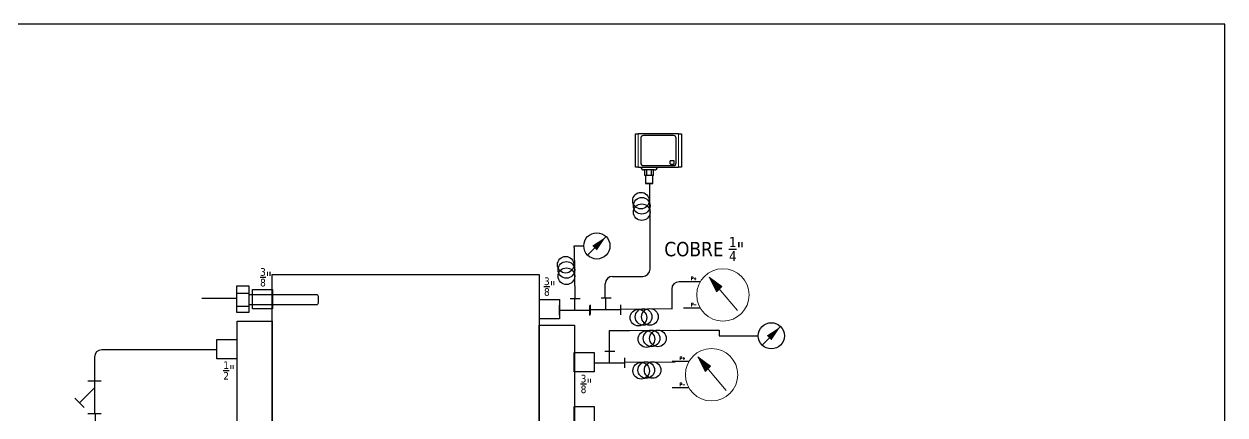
# Model space of a CAD drawing. Header units: millimetres. Extents: x -66 to 265, y 10 to 221.
# Drawn here: x 66.9 to 265, y 140.5 to 205 of the extents above; entities that cross this region are included whole.
import ezdxf
from ezdxf.enums import TextEntityAlignment as Align

# ---------------------------------------------------------------- set-up
doc = ezdxf.new("R2010")
doc.units = ezdxf.units.MM
doc.linetypes.add('PHANTOM', pattern=[12.7, 6.35, -1.27, 1.27, -1.27, 1.27, -1.27])
for name, color, linetype in [('SYMS', 7, 'Continuous'), ('TERMS', 123, 'Continuous'), ('WIRENO', 250, 'Continuous'), ('WIRES', 7, 'Continuous')]:
    doc.layers.add(name, color=color, linetype=linetype)
doc.styles.get("Standard").update_dxf_attribs({"font": 'tahoma.ttf'})
doc.styles.add('WD', font='romans.shx')

# ---------------------------------------------------------------- blocks, each defined once
blk = doc.blocks.new('Tanque')
at = {"layer": 'WIRENO'}
blk.add_lwpolyline([(121.01, 167.62), (157.71, 167.62), (157.71, 121.62, -0.414214), (154.71, 118.62), (124.01, 118.62, -0.414214), (121.01, 121.62)], format="xyb", close=True, dxfattribs=at)
for points in [[(118.28, 165.56), (121.03, 165.56), (121.03, 162.92), (118.28, 162.92)], [(157.73, 164.19), (160.48, 164.19), (160.48, 161.55), (157.73, 161.55)], [(121.01, 126.92), (116.19, 126.92), (116.19, 161.19), (121.01, 161.19)], [(162.54, 126.38), (157.71, 126.38), (157.71, 160.66), (162.54, 160.66)], [(113.41, 158.69), (116.16, 158.69), (116.16, 156.05), (113.41, 156.05)], [(162.49, 156.9), (165.24, 156.9), (165.24, 154.25), (162.49, 154.25)], [(162.49, 149.5), (165.24, 149.5), (165.24, 146.85), (162.49, 146.85)], [(113.41, 131.53), (116.16, 131.53), (116.16, 128.88), (113.41, 128.88)], [(118.28, 125.5), (121.03, 125.5), (121.03, 122.86), (118.28, 122.86)], [(127.8, 118.63), (130.55, 118.63), (130.55, 115.99), (127.8, 115.99)], [(137.21, 118.63), (139.96, 118.63), (139.96, 115.99), (137.21, 115.99)], [(148.1, 118.63), (150.85, 118.63), (150.85, 115.99), (148.1, 115.99)]]:
    blk.add_lwpolyline(points, close=True, dxfattribs=at)
at = {"layer": 'WIRENO', "char_height": 1.5, "attachment_point": 1}
for s, insert in [('\\A1;{\\H0.7x;\\S3/8;}"', (119.34, 168.5)), ('\\A1;{\\H0.7x;\\S3/8;}"', (158.36, 167.22)), ('\\A1;{\\H0.7x;\\S1/2;}"', (114.28, 155.69)), ('\\A1;{\\H0.7x;\\S3/8;}"', (163.4, 153.84)), ('\\A1;{\\H0.7x;\\S1/2;}"', (163.26, 146.42)), ('\\A1;{\\H0.7x;\\S1/2;}"', (114.41, 134.23)), ('\\A1;{\\H0.7x;\\S1/2;}"', (119.29, 122.45)), ('\\A1;{\\H0.7x;\\S1/2;}"', (126.16, 118.41)), ('\\A1;{\\H0.7x;\\S1/2;}"', (135.56, 118.58)), ('\\A1;{\\H0.7x;\\S1/2;}"', (146.37, 118.41))]:
    blk.add_mtext_dynamic_manual_height_columns(s, width=15.0949, gutter_width=12.35, heights=[0], dxfattribs=dict(at, insert=insert))
blk = doc.blocks.new('TNueva')
at = {"layer": 'WIRENO'}
for p, q in [((225.17, 74.25), (225.17, 75.16)), ((227.06, 75.75), (226.14, 75.75)), ((226.56, 74.71), (226.56, 75.74)), ((227.95, 74.23), (227.95, 75.15)), ((225.18, 74.71), (227.93, 74.71))]:
    blk.add_line(p, q, dxfattribs=at)
blk = doc.blocks.new('HME1_PRESS_M')
blk.add_line((0.036, -0.088), (0.213, 0.089))
blk.add_circle((0.125, 0), 0.125)
blk.add_solid([(0.082, 0.002), (0.126, -0.042), (0.213, 0.089)])
at = {"style": 'WD', "width": 0.7}
for tag, p in [('INST', (0.125, 0.5)), ('LOC', (0.125, 0.344)), ('TAG1', (0.125, 0.188)), ('DESC1', (0.125, -0.344)), ('DESC2', (0.125, -0.5)), ('DESC3', (0.125, -0.656)), ('WDTAGALT', (0.125, -0.812))]:
    blk.add_attdef(tag, text='', height=0.125, dxfattribs=at).set_placement(p, align=Align.CENTER)
blk.add_attdef('TERM01', text='', height=0.0625, dxfattribs=at).set_placement((-0.032, 0.031), align=Align.RIGHT)
at = {"style": 'WD'}
for tag, p, height, flags in [('X4TERM01', (0, 0), 0.005, 1), ('WDTYPE', (0.062, 0.062), 0.01, 1), ('WDBLKNAM', (0.134, 0.001), 0.01, 9), ('X1TERM02', (0.248, 0), 0.005, 1), ('FAMILY', (0.13, -0.035), 0.01, 9)]:
    blk.add_attdef(tag, p, '', height=height, dxfattribs=dict(at, flags=flags))
at = {"style": 'WD', "width": 0.7}
for tag, p, height in [('TERM02', (0.28, 0.031), 0.0625), ('RATING1', (0.281, -0.188), 0.125)]:
    blk.add_attdef(tag, p, '', height=height, dxfattribs=at)
at = {"style": 'WD'}
blk.add_attdef('XREF', text='', height=0.0625, dxfattribs=at).set_placement((-0.031, -0.125), align=Align.RIGHT)
at = {"linetype": 'Continuous', "style": 'WD', "flags": 9}
for tag, p in [('MFG', (0.128, -0.085)), ('ASSYCODE', (0.13, -0.103)), ('CAT', (0.13, -0.066))]:
    blk.add_attdef(tag, p, '', height=0.01, dxfattribs=at)
blk = doc.blocks.new('HST1_STRAINER_Y_TYPE')
at = {"ltscale": 3.2258}
for p, q in [((0, 0.125), (0, -0.125)), ((0.625, 0.125), (0.625, -0.125)), ((0, 0), (0.625, 0)), ((0.125, 0), (0.412, -0.287)), ((0.324, -0.376), (0.501, -0.199))]:
    blk.add_line(p, q, dxfattribs=at)
at = {"style": 'WD', "flags": 1}
for tag, height, p in [('INST', 0.125, (0.33, 0.71)), ('TAG1', 0.125, (0.324, 0.34)), ('LOC', 0.125, (0.306, 0.549)), ('FAMILY', 0.01, (1.09, 0.044)), ('CAT', 0.01, (1.09, -0.001)), ('WDTYPE', 0.01, (1.102, -0.093)), ('MFG', 0.01, (1.092, -0.032)), ('ASSYCODE', 0.01, (1.12, -0.061))]:
    blk.add_attdef(tag, text='', height=height, dxfattribs=at).set_placement(p, align=Align.CENTER)
at = {"style": 'WD'}
for tag, height, p in [('WDTAGALT', 0.125, (0.035, 0.2)), ('TERM01', 0.0625, (-0.024, 0.018))]:
    blk.add_attdef(tag, text='', height=height, dxfattribs=at).set_placement(p, align=Align.RIGHT)
for tag, p, height in [('RATING1', (0.6, 0.18), 0.125), ('X4TERM01', (0, 0), 0.005), ('X1TERM03', (0.625, 0), 0.005), ('TERM03', (0.632, 0.013), 0.0625), ('DESC1', (-0.666, -0.258), 0.125), ('DESC2', (-0.666, -0.442), 0.125), ('X8TERM02', (0.412, -0.287), 0.005), ('TERM02', (0.447, -0.365), 0.0625), ('DESC3', (-0.666, -0.632), 0.125)]:
    blk.add_attdef(tag, p, '', height=height, dxfattribs=at)
blk.add_attdef('XREF', text='', height=0.0625, rotation=0.0625, dxfattribs=at).set_placement((0.649, -0.434), align=Align.TOP_CENTER)
blk = doc.blocks.new('ColaMarrano')
at = {"layer": 'WIRENO'}
blk.add_line((96.3, 200.92), (96.42, 188.45), dxfattribs=at)
for centre in [(94.22, 196.73), (94.4, 195.47), (94.4, 193.92)]:
    blk.add_circle(centre, 2.03, dxfattribs=at)
blk = doc.blocks.new('HMT1_DIFFERENTIAL_PRESSURE_GAUGE')
blk.add_hatch(color=7).paths.add_polyline_path([(-0.26, 0.34), (-0.12, 0.06), (-0.02, 0.16)])
for p, q in [((-0.437, 0.25), (-0.75, 0.25)), ((-0.437, -0.25), (-0.75, -0.25))]:
    blk.add_line(p, q)
at = {"color": 7, "linetype": 'Continuous', "lineweight": 0, "ltscale": 645.15999}
for p, q in [((-0.26, 0.34), (0.28, -0.3)), ((-0.26, 0.34), (-0.12, 0.06)), ((-0.26, 0.34), (-0.02, 0.16)), ((-0.12, 0.06), (-0.02, 0.16))]:
    blk.add_line(p, q, dxfattribs=at)
at = {"color": 255, "linetype": 'Continuous', "lineweight": 0, "ltscale": 25.4, "flags": 128}
blk.add_lwpolyline([(-0.26, 0.34), (-0.12, 0.06), (-0.02, 0.16)], close=True, dxfattribs=at)
at = {"color": 7, "linetype": 'Continuous', "lineweight": 0, "ltscale": 645.15999}
blk.add_circle((0, 0), 0.5, dxfattribs=at)
at = {"style": 'WD', "width": 0.7}
for tag, p in [('INST', (-0.01, 0.781)), ('LOC', (-0.01, 0.656)), ('TAG1', (-0.01, 0.531)), ('DESC1', (0.021, -0.625)), ('DESC2', (0.021, -0.75)), ('WDTAGALT', (0.021, -1)), ('DESC3', (0.021, -0.875))]:
    blk.add_attdef(tag, text='', height=0.0938, dxfattribs=at).set_placement(p, align=Align.CENTER)
at = {"style": 'WD'}
for tag, p, height, flags in [('X4TERM01', (-0.75, 0.25), 0.005, 1), ('X1TERM03', (0.5, 0), 0.005, 1), ('WDBLKNAM', (-0.209, -0.188), 0.01, 9), ('FAMILY', (-0.208, -0.062), 0.01, 9), ('X4TERM02', (-0.75, -0.25), 0.005, 1)]:
    blk.add_attdef(tag, p, '', height=height, dxfattribs=dict(at, flags=flags))
at = {"style": 'WD', "width": 0.7}
for tag, p in [('TERM01', (-0.5, 0.281)), ('TERM02', (-0.5, -0.219))]:
    blk.add_attdef(tag, text='', height=0.0625, dxfattribs=at).set_placement(p, align=Align.RIGHT)
for tag, p, height in [('TERM03', (0.531, 0.031), 0.0625), ('RATING1', (0.469, -0.375), 0.0938)]:
    blk.add_attdef(tag, p, '', height=height, dxfattribs=at)
at = {"linetype": 'Continuous', "style": 'WD', "flags": 9}
for tag, p in [('ASSYCODE', (-0.208, -0.156)), ('CAT', (-0.208, -0.094)), ('MFG', (-0.208, -0.125))]:
    blk.add_attdef(tag, p, '', height=0.01, dxfattribs=at)
at = {"style": 'WD'}
blk.add_attdef('XREF', text='', height=0.0625, dxfattribs=at).set_placement((-0.438, -0.406), align=Align.RIGHT)
at = {"flags": 1}
blk.add_attdef('WDTYPE', (-0.219, -0.25), '', height=0.01, dxfattribs=at)
blk = doc.blocks.new('presostato')
at = {"color": 7, "linetype": 'Continuous', "lineweight": 25}
for p, q in [((96.68, 85.74), (96.68, 90.32)), ((96.68, 90.32), (97.05, 90.32)), ((102.6, 90.32), (97.05, 90.32)), ((97.39, 89.72), (97.39, 86.34)), ((101.89, 90.09), (97.77, 90.09)), ((102.27, 86.34), (102.27, 89.72)), ((102.6, 90.32), (102.98, 90.32)), ((102.98, 90.32), (102.98, 85.74)), ((97.77, 85.97), (101.89, 85.97)), ((101.4, 86.55), (101.4, 86.25)), ((101.93, 86.63), (101.48, 86.63)), ((101.48, 86.18), (101.93, 86.18)), ((102, 86.25), (102, 86.55)), ((97.05, 85.74), (96.68, 85.74)), ((97.05, 85.74), (102.6, 85.74)), ((99.3, 85.37), (97.8, 85.37)), ((97.94, 84.62), (97.94, 85.37)), ((98.24, 84.62), (97.94, 84.62)), ((98.06, 84.62), (98.06, 83.53)), ((98.24, 84.62), (98.24, 85.37)), ((98.86, 84.62), (98.24, 84.62)), ((98.86, 84.62), (98.86, 85.37)), ((99.17, 84.62), (98.86, 84.62)), ((99.05, 83.53), (99.05, 84.62)), ((99.17, 84.62), (99.17, 85.37)), ((102.98, 85.74), (102.6, 85.74)), ((98.06, 83.53), (98.1, 83.49)), ((98.06, 83.53), (99.05, 83.53)), ((99.01, 83.49), (98.1, 83.49)), ((99.01, 83.49), (99.05, 83.53))]:
    blk.add_line(p, q, dxfattribs=at)
at = {"color": 8, "linetype": 'PHANTOM', "lineweight": 18}
for p, q in [((97.05, 90.32), (97.05, 85.74)), ((102.6, 85.74), (102.6, 90.32))]:
    blk.add_line(p, q, dxfattribs=at)
at = {"color": 7, "linetype": 'Continuous', "lineweight": 18}
for p, q in [((98.1, 83.49), (98.1, 84.62)), ((99.01, 83.49), (99.01, 84.62))]:
    blk.add_line(p, q, dxfattribs=at)
at = {"color": 7, "linetype": 'Continuous', "lineweight": 25}
for centre, radius, start, end in [((97.77, 89.72), 0.375, 90, 180), ((101.89, 89.72), 0.375, 0, 90), ((97.77, 86.34), 0.375, 180, 270), ((101.48, 86.55), 0.075, 90, 180), ((101.48, 86.25), 0.075, 180, 270), ((101.89, 86.34), 0.375, 270, 0), ((101.93, 86.55), 0.075, 0, 90), ((101.93, 86.25), 0.075, 270, 0), ((97.8, 85.74), 0.375, 180, 270), ((99.3, 85.74), 0.375, 270, 0)]:
    blk.add_arc(centre, radius, start, end, dxfattribs=at)
blk = doc.blocks.new('PT100')
at = {"layer": 'WIRENO'}
for p, q in [((92, 59.72), (95.38, 59.72)), ((92.1, 58.19), (82.46, 58.19)), ((92, 56.1), (95.38, 56.1))]:
    blk.add_line(p, q, dxfattribs=at)
blk.add_lwpolyline([(95.5, 61.6), (92, 61.6), (92, 54.47), (95.5, 54.47)], close=True, dxfattribs=at)
blk.add_lwpolyline([(95.5, 59.35), (113.92, 59.35, -0.414214), (114.42, 58.85), (114.42, 56.97, -0.414214), (113.92, 56.47), (95.5, 56.47)], format="xyb", close=True, dxfattribs=at)

msp = doc.modelspace()

# ---------------------------------------------------------------- hatches: boundary and pattern name
at = {"layer": 'WIRENO'}
h = msp.add_hatch(dxfattribs=at)
h.set_pattern_fill('AR-CONC', color=256, scale=0.5)
h.set_pattern_definition([(50, (94.65, 114.085), (91.09, -7.97), [9.525, -104.775]), (355, (94.65, 114.085), (-17.62, 95.53), [7.62, -83.82]), (100.45, (102.24, 113.42), (73.47, 87.56), [8.095, -89.045]), (46.18, (94.65, 139.49), (135.54, -21.02), [14.29, -157.16]), (96.64, (105.94, 137.73), (118.7, 123.71), [12.14, -133.57]), (351.18, (94.65, 139.49), (118.7, 123.71), [11.43, -125.73]), (21, (107.35, 133.135), (75.81, -51.13), [9.525, -104.775]), (326, (107.35, 133.135), (30.9, 92.09), [7.62, -83.82]), (71.45, (113.66, 128.87), (106.71, 40.96), [8.095, -89.045]), (37.5, (94.647, 114.085), (1.544, 42.278), [0, -82.804, 0, -85.09, 0, -84.1375]), (7.5, (94.647, 114.085), (33.41, 50.09), [0, -48.514, 0, -80.899, 0, -32.0675]), (327.5, (66.326, 114.085), (67.795, -2.864), [0, -31.75, 0, -99.06, 0, -131.445]), (317.5, (53.626, 114.085), (74.065, 12.713), [0, -41.275, 0, -65.786, 0, -93.345])])
h.paths.add_polyline_path([(138.11, 191.67), (141.17, 191.67), (141.18, 193.17), (138.11, 193.17), (138.11, 194.66), (136.01, 192.57), (138.11, 190.46)])
h = msp.add_hatch(dxfattribs=at)
h.set_pattern_fill('AR-CONC', color=256)
h.paths.add_polyline_path([(141.18, 193.17), (138.11, 193.17), (138.11, 194.66), (136.01, 192.57), (138.11, 190.46), (138.11, 191.67), (141.17, 191.67)])
h = msp.add_hatch(dxfattribs=at)
h.set_pattern_fill('AR-CONC', color=256, scale=0.5)
h.set_pattern_definition([(50, (35.29, 88.97), (91.09, -7.97), [9.525, -104.775]), (355, (35.29, 88.97), (-17.62, 95.53), [7.62, -83.82]), (100.45, (42.88, 88.3), (73.47, 87.56), [8.095, -89.045]), (46.18, (35.29, 114.37), (135.54, -21.02), [14.29, -157.16]), (96.64, (46.59, 112.62), (118.7, 123.71), [12.14, -133.57]), (351.18, (35.3, 114.37), (118.7, 123.71), [11.43, -125.73]), (21, (47.99, 108.02), (75.81, -51.13), [9.525, -104.775]), (326, (47.99, 108.02), (30.9, 92.09), [7.62, -83.82]), (71.45, (54.31, 103.76), (106.71, 40.96), [8.095, -89.045]), (37.5, (35.293, 88.967), (1.544, 42.278), [0, -82.804, 0, -85.09, 0, -84.1375]), (7.5, (35.293, 88.967), (33.41, 50.09), [0, -48.514, 0, -80.899, 0, -32.0675]), (327.5, (6.972, 88.967), (67.795, -2.864), [0, -31.75, 0, -99.06, 0, -131.445]), (317.5, (-5.73, 88.97), (74.065, 12.713), [0, -41.275, 0, -65.786, 0, -93.345])])
h.paths.add_polyline_path([(81.44, 165.13), (81.44, 163.64), (83.53, 165.73), (81.44, 167.84), (81.44, 166.63), (78.37, 166.63), (78.37, 165.13)])

# ---------------------------------------------------------------- linework, layer by layer
at = {"color": 7, "linetype": 'Continuous'}
for p, q in [((265, 205), (15, 205)), ((265, 10), (265, 205))]:
    msp.add_line(p, q, dxfattribs=at)
at = {"layer": 'WIRES'}
for p, q in [((170.17, 164.59), (170.17, 170.38)), ((157.66, 168.16), (157.66, 168.42)), ((157.66, 168.42), (157.79, 168.42)), ((157.79, 168.42), (159.24, 168.42)), ((163.99, 163.39), (168.97, 163.39)), ((175.71, 162.5), (174.95, 162.5)), ((162.79, 159.78), (162.79, 162.19)), ((173.75, 161.3), (173.75, 157.98)), ((175.11, 154.54), (181.56, 154.54)), ((181.56, 154.54), (181.56, 153.6)), ((163.51, 151.03), (163.51, 154.5)), ((163.51, 154.5), (166.82, 154.5)), ((181.56, 153.6), (188.02, 153.6)), ((98.75, 151.3), (79.74, 151.3)), ((78.54, 150.1), (78.54, 146.11)), ((165.99, 149.15), (165.99, 149.2)), ((78.54, 146.11), (78.55, 146.11)), ((78.73, 140.71), (78.55, 140.71)), ((78.73, 138.82), (78.73, 140.71))]:
    msp.add_line(p, q, dxfattribs=at)
for centre, start, end in [((168.97, 164.59), 270, 0), ((163.99, 162.19), 90, 180), ((174.95, 161.3), 90, 180), ((79.74, 150.1), 90, 180)]:
    msp.add_arc(centre, 1.2, start, end, dxfattribs=at)

# ---------------------------------------------------------------- block references
at = {"layer": 'SYMS', "xscale": 17.28, "yscale": 17.28, "zscale": 17.28}
for p in [(159.24, 168.42), (188.02, 153.6)]:
    msp.add_blockref('HME1_PRESS_M', p, dxfattribs=at)
at = {"layer": 'SYMS'}
ref = msp.add_blockref('HMT1_DIFFERENTIAL_PRESSURE_GAUGE', (182.19, 160.34), dxfattribs=dict(at, xscale=8.639999999999999, yscale=8.639999999999999, zscale=8.639999999999999))
ref.add_attrib('TERM02', 'P-', dxfattribs={"layer": 'TERMS', "height": 0.54, "style": 'WD', "width": 0.7}).set_placement((177.87, 158.45), align=Align.RIGHT)
ref.add_attrib('TERM01', 'P+', dxfattribs={"layer": 'TERMS', "height": 0.54, "style": 'WD', "width": 0.7}).set_placement((177.87, 162.77), align=Align.RIGHT)
ref = msp.add_blockref('HMT1_DIFFERENTIAL_PRESSURE_GAUGE', (180.32, 147.19), dxfattribs=dict(at, xscale=8.639999999999999, yscale=8.639999999999999, zscale=8.639999999999999))
ref.add_attrib('TERM02', 'P-', dxfattribs={"layer": 'TERMS', "height": 0.54, "style": 'WD', "width": 0.7}).set_placement((176, 145.3), align=Align.RIGHT)
ref.add_attrib('TERM01', 'P+', dxfattribs={"layer": 'TERMS', "height": 0.54, "style": 'WD', "width": 0.7}).set_placement((176, 149.62), align=Align.RIGHT)
at = {"layer": 'SYMS', "xscale": 8.639999999999999, "yscale": 8.639999999999999, "zscale": 8.639999999999999, "rotation": 270}
msp.add_blockref('HST1_STRAINER_Y_TYPE', (78.55, 146.11), dxfattribs=at)
at = {"layer": 'WIRENO'}
for name, p, xscale, yscale, zscale in [('presostato', (51.76, 78.5), 1.2, 1.2, 1.2), ('ColaMarrano', (105.08, 43.09), 0.6749999999999999, 0.6749999999999999, 0.6749999999999999), ('ColaMarrano', (92.66, 32.53), 0.6749999999999999, 0.6749999999999999, 0.6749999999999999), ('Tanque', (-37.35, -37.44), 1.2, 1.2, 1.2), ('PT100', (46.78, 124.81), 0.6, 0.6, 0.6), ('TNueva', (-250.04, 23.34), 1.8, 1.8, 1.8), ('TNueva', (-244.93, 23.44), 1.8, 1.8, 1.8), ('TNueva', (-244.32, 14.69), 1.8, 1.8, 1.8)]:
    msp.add_blockref(name, p, dxfattribs=dict(at, xscale=xscale, yscale=yscale, zscale=zscale))
at = {"layer": 'WIRENO', "xscale": 0.6749999999999999, "yscale": 0.6749999999999999, "zscale": 0.6749999999999999, "rotation": 90}
for p in [(301.05, 93), (302.37, 89.46), (301.5, 84.24)]:
    msp.add_blockref('ColaMarrano', p, dxfattribs=at)

# ---------------------------------------------------------------- texts
at = {"layer": 'WIRENO', "insert": (172.52, 169.89), "char_height": 2.3707, "attachment_point": 1}
msp.add_mtext_dynamic_manual_height_columns('\\A1;COBRE {\\H0.7x;\\S1/4;}"', width=15.0949, gutter_width=12.35, heights=[0], dxfattribs=at)

doc.saveas('drawing.dxf')
